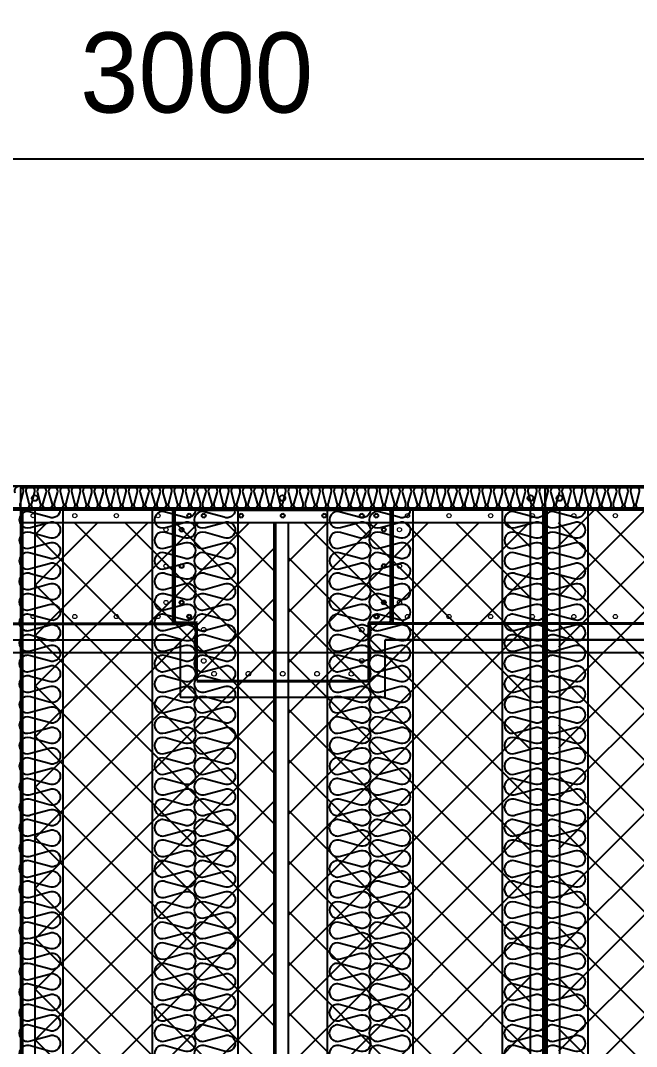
# Model space of a CAD drawing. Header units: millimetres. Extents: x 2773 to 32180, y 2797 to 23592.
# Drawn here: x 22864 to 23941, y 11543 to 13337 of the extents above; entities that cross this region are included whole.
import ezdxf

# ---------------------------------------------------------------- set-up
doc = ezdxf.new("R2010")
doc.units = ezdxf.units.MM
doc.layers.add('SMS', color=220, linetype='Continuous')
doc.layers.add('냉각탑_dim', color=1, linetype='Continuous')
doc.styles.add('HY울릉도L', font='')
doc.styles.get('HY울릉도L').set_extended_font_data('HY울릉도L')
doc.dimstyles.new('성지DIM', dxfattribs={"dimtxt": 3.5, "dimasz": 3, "dimexe": 1, "dimexo": 2.5, "dimgap": 2, "dimtad": 1, "dimdec": 0, "dimzin": 3, "dimdsep": 46, "dimtxsty": 'HY울릉도L', "dimblk": 'ARCHTICK', "dimcen": -2, "dimclrd": 256, "dimclre": 256, "dimclrt": 7, "dimadec": 0, "dimazin": 0, "dimtfac": 1, "dimtdec": 0, "dimtofl": 0, "dimtmove": 0, "dimatfit": 3, "dimfxl": 1, "dimtolj": 1, "dimtzin": 0, "dimlwe": -1, "dimarcsym": 0})

# ---------------------------------------------------------------- blocks, each defined once
blk = doc.blocks.new('_ArchTick')
at = {"color": 0, "linetype": 'ByBlock', "const_width": 0.15}
blk.add_lwpolyline([(-0.5, -0.5), (0.5, 0.5)], dxfattribs=at)
blk = doc.blocks.new('*D655')
at = {"layer": 'Defpoints', "color": 0, "transparency": 16777216}
for p in [(24671.6, 13095.1), (21671.6, 12522.9), (24671.6, 12522.9)]:
    blk.add_point(p, dxfattribs=at)
at = {"layer": '냉각탑_dim', "transparency": 16777216}
for p, q in [((21671.6, 12622.9), (21671.6, 13135.1)), ((24671.6, 12622.9), (24671.6, 13135.1))]:
    blk.add_line(p, q, dxfattribs=at)
at = {"layer": '냉각탑_dim', "lineweight": -2, "transparency": 16777216}
blk.add_line((21671.6, 13095.1), (24671.6, 13095.1), dxfattribs=at)
at = {"layer": '냉각탑_dim', "lineweight": -2, "transparency": 16777216, "xscale": 120, "yscale": 120, "zscale": 120, "rotation": 180}
blk.add_blockref('_ArchTick', (21671.6, 13095.1), dxfattribs=at)
at = {"layer": '냉각탑_dim', "lineweight": -2, "transparency": 16777216, "xscale": 120, "yscale": 120, "zscale": 120}
blk.add_blockref('_ArchTick', (24671.6, 13095.1), dxfattribs=at)
at = {"layer": '냉각탑_dim', "color": 7, "transparency": 16777216, "insert": (23171.6, 13245.1), "char_height": 140, "attachment_point": 5, "style": 'HY울릉도L'}
blk.add_mtext('\\A1;3000', dxfattribs=at)
blk = doc.blocks.new('2')
at = {"ltscale": 500}
h = blk.add_hatch(dxfattribs=at)
h.set_pattern_fill('ANSI37', color=251, scale=500)
h.set_pattern_definition([(45, (-5653.03, -2985.436), (-44.19417, 44.19417), []), (135, (-5653.03, -2985.436), (-44.19417, -44.19417), [])])
h.paths.add_polyline_path([(23806.2, 9625.4), (24344.8, 9625.4), (24343.2, 12481.1), (23804.6, 12481.1)])
h = blk.add_hatch(dxfattribs=at)
h.set_pattern_fill('ANSI37', color=251, scale=500)
h.set_pattern_definition([(45, (-5704.03, -2985.436), (-44.19417, 44.19417), []), (135, (-5704.03, -2985.436), (-44.19417, -44.19417), [])])
h.paths.add_polyline_path([(22888.8, 9625.4), (23306.6, 9625.4), (23306.6, 12458.4), (22888.8, 12458.4)])
h = blk.add_hatch(dxfattribs=at)
h.set_pattern_fill('ANSI37', color=251, scale=500)
h.set_pattern_definition([(45, (-5656.03, -2985.436), (-44.19417, 44.19417), []), (135, (-5656.03, -2985.436), (-44.19417, -44.19417), [])])
h.paths.add_polyline_path([(23755.1, 12458.4), (23331.6, 12458.4), (23331.6, 9625.4), (23755.1, 9625.4)])
for p, q in [((24126.6, 12522.9), (21671.6, 12522.9)), ((21711.6, 12522.9), (24631.6, 12522.9)), ((21711.6, 12484.7), (24631.6, 12484.7)), ((21776.6, 12482.9), (24497.5, 12482.9)), ((21711.6, 12282.9), (23172.1, 12282.9)), ((21711.6, 12281.1), (23170.3, 12281.1)), ((23170.3, 12281.1), (23170.3, 12182.9)), ((23172.1, 12282.9), (23172.1, 12182.9)), ((23472.1, 12182.9), (23472.1, 12282.9)), ((23472.1, 12282.9), (24631.6, 12282.9)), ((24631.6, 12282.9), (23472.1, 12282.9)), ((23473.9, 12182.9), (23473.9, 12281.1)), ((24633.4, 12281.1), (23473.9, 12281.1)), ((21711.6, 12253.8), (23143, 12253.8)), ((23143, 12253.8), (23143, 12153.8)), ((23501.2, 12153.8), (23501.2, 12253.8)), ((23501.2, 12253.8), (24633.4, 12253.8)), ((24633.4, 12253.8), (23501.2, 12253.8)), ((23172.1, 12182.9), (23472.1, 12182.9)), ((23172.1, 12181.1), (23472.1, 12181.1)), ((23143, 12153.8), (23501.2, 12153.8))]:
    blk.add_line(p, q)
at = {"color": 7}
for p, q in [((21671.6, 12522.9), (24126.6, 12522.9)), ((24628.6, 12480.9), (21713.6, 12480.9)), ((22937.6, 12481.1), (22937.6, 9602.9)), ((23093.6, 12481.1), (23093.6, 9602.9)), ((23243.6, 12481.1), (23243.6, 9602.9)), ((23399.6, 12481.1), (23399.6, 9602.9)), ((23549.6, 12481.1), (23549.6, 9602.9)), ((23705.6, 12481.1), (23705.6, 9602.9)), ((23855.6, 12481.1), (23855.6, 9602.9))]:
    blk.add_line(p, q, dxfattribs=at)
at = {"color": 251, "ltscale": 500}
for p, q in [((22863.6, 12519.9), (22863.6, 9563.9)), ((23780.2, 12519.9), (22863.6, 12519.9)), ((23780.2, 12519.9), (22863.6, 12519.9)), ((23780.2, 12519.9), (23780.2, 9563.9)), ((23781.1, 12519.9), (23781.1, 9563.9)), ((24633.4, 12519.9), (23781.1, 12519.9)), ((23780.2, 12483.4), (22863.6, 12483.4)), ((23780.2, 12480.9), (22863.6, 12480.9)), ((22866.8, 12480.9), (22866.8, 9602.9)), ((22888.8, 12480.9), (22888.8, 9602.9)), ((23755.1, 12480.9), (23755.1, 9602.9)), ((23777.1, 12480.9), (23777.1, 9602.9)), ((24633.4, 12483.4), (23781.1, 12483.4)), ((24633.4, 12480.9), (23781.1, 12480.9)), ((23784.2, 12480.9), (23784.2, 9602.9)), ((23806.2, 12480.9), (23806.2, 9602.9)), ((23780.2, 12458.4), (22863.6, 12458.4)), ((23306.6, 12458.4), (23306.6, 9625.4)), ((23309.6, 12458.4), (23309.6, 9625.4)), ((23331.6, 12458.4), (23331.6, 9625.4))]:
    blk.add_line(p, q, dxfattribs=at)
at = {"color": 7, "lineweight": 15}
for p, q in [((24497.5, 12482.9), (21776.6, 12482.9)), ((21776.6, 12481.1), (24497.5, 12481.1)), ((23127.6, 12482.9), (22707.6, 12482.9)), ((22892.6, 12482.9), (22892.6, 12481.1)), ((22900.7, 12482.9), (22900.7, 12481.1)), ((22961.6, 12482.9), (22961.6, 12481.1)), ((22969.8, 12482.9), (22969.8, 12481.1)), ((23030.7, 12482.9), (23030.7, 12481.1)), ((23038.9, 12482.9), (23038.9, 12481.1)), ((23099.8, 12482.9), (23099.8, 12481.1)), ((23108, 12482.9), (23108, 12481.1)), ((23127.6, 12482.9), (23128.9, 12482.9)), ((23128.9, 12482.9), (23128.9, 12282.9)), ((23130.7, 12482.9), (23128.9, 12482.9)), ((23130.7, 12482.9), (23130.7, 12282.9)), ((23132.6, 12286.1), (23132.6, 12479.7)), ((23134.4, 12479.7), (23132.6, 12479.7)), ((23135.7, 12479.7), (23134.4, 12479.7)), ((23134.4, 12286.1), (23134.4, 12479.7)), ((23135.7, 12481.1), (23135.7, 12482.9)), ((23135.7, 12482.9), (23172.1, 12482.9)), ((23135.7, 12481.1), (23172.1, 12481.1)), ((23135.7, 12479.7), (23135.7, 12481.1)), ((23168.9, 12482.9), (23168.9, 12481.1)), ((23172.1, 12481.1), (23172.1, 12482.9)), ((23172.1, 12479.7), (23172.1, 12481.1)), ((23472.1, 12479.7), (23172.1, 12479.7)), ((23177.1, 12482.9), (23177.1, 12481.1)), ((23200.7, 12482.9), (23200.7, 12481.1)), ((23238, 12482.9), (23238, 12481.1)), ((23246.2, 12482.9), (23246.2, 12481.1)), ((23307.1, 12482.9), (23307.1, 12481.1)), ((23315.3, 12482.9), (23315.3, 12481.1)), ((23328.9, 12482.9), (23328.9, 12481.1)), ((23337.1, 12482.9), (23337.1, 12481.1)), ((23398, 12482.9), (23398, 12481.1)), ((23406.2, 12482.9), (23406.2, 12481.1)), ((23443.5, 12482.9), (23443.5, 12481.1)), ((23467.1, 12482.9), (23467.1, 12481.1)), ((23467.1, 12482.9), (23467.1, 12481.1)), ((23472.1, 12481.1), (23472.1, 12482.9)), ((23472.1, 12482.9), (23508.5, 12482.9)), ((23472.1, 12481.1), (23472.1, 12482.9)), ((23508.5, 12482.9), (23472.1, 12482.9)), ((23472.1, 12481.1), (23508.5, 12481.1)), ((23472.1, 12479.7), (23472.1, 12481.1)), ((23508.5, 12481.1), (23472.1, 12481.1)), ((23472.1, 12479.7), (23472.1, 12481.1)), ((23475.3, 12482.9), (23475.3, 12481.1)), ((23475.3, 12482.9), (23475.3, 12481.1)), ((23508.5, 12481.1), (23508.5, 12482.9)), ((23508.5, 12481.1), (23508.5, 12482.9)), ((23508.5, 12479.7), (23508.5, 12481.1)), ((23508.5, 12479.7), (23508.5, 12481.1)), ((23508.5, 12479.7), (23509.8, 12479.7)), ((23508.5, 12479.7), (23509.8, 12479.7)), ((23509.8, 12479.7), (23509.8, 12286.1)), ((23511.6, 12479.7), (23509.8, 12479.7)), ((23509.8, 12479.7), (23511.6, 12479.7)), ((23509.8, 12286.1), (23509.8, 12479.7)), ((23511.6, 12479.7), (23511.6, 12286.1)), ((23511.6, 12286.1), (23511.6, 12479.7)), ((23513.5, 12482.9), (23513.5, 12282.9)), ((23513.5, 12482.9), (23515.3, 12482.9)), ((23515.3, 12482.9), (23515.3, 12282.9)), ((23516.6, 12482.9), (23515.3, 12482.9)), ((23516.6, 12482.9), (23936.6, 12482.9)), ((23536.2, 12482.9), (23536.2, 12481.1)), ((23544.4, 12482.9), (23544.4, 12481.1)), ((23605.3, 12482.9), (23605.3, 12481.1)), ((23613.5, 12482.9), (23613.5, 12481.1)), ((23674.4, 12482.9), (23674.4, 12481.1)), ((23682.6, 12482.9), (23682.6, 12481.1)), ((23743.5, 12482.9), (23743.5, 12481.1)), ((23751.6, 12482.9), (23751.6, 12481.1)), ((23781.6, 12482.9), (23781.6, 12481.1)), ((23790.7, 12482.9), (23790.7, 12481.1)), ((23790.7, 12482.9), (23790.7, 12481.1)), ((23798.9, 12482.9), (23798.9, 12481.1)), ((23798.9, 12482.9), (23798.9, 12481.1)), ((23819.4, 12482.9), (23819.4, 12481.1)), ((23819.4, 12482.9), (23819.4, 12481.1)), ((23827.6, 12482.9), (23827.6, 12481.1)), ((23827.6, 12482.9), (23827.6, 12481.1)), ((23836.2, 12482.9), (23836.2, 12481.1)), ((23855.3, 12482.9), (23855.3, 12481.1)), ((23866.6, 12482.9), (23866.6, 12481.1)), ((23874.8, 12482.9), (23874.8, 12481.1)), ((23935.7, 12482.9), (23935.7, 12481.1)), ((23936.6, 12482.9), (23938, 12482.9)), ((23938, 12482.9), (23939.8, 12482.9)), ((21711.6, 12282.9), (23172.1, 12282.9)), ((22707.6, 12282.9), (23127.6, 12282.9)), ((23127.6, 12282.9), (23128.9, 12282.9)), ((23128.9, 12282.9), (23130.7, 12282.9)), ((23129.4, 12282.9), (23129.4, 12284.7)), ((23132.6, 12286.1), (23134.4, 12286.1)), ((23135.7, 12286.1), (23134.4, 12286.1)), ((23134.8, 12282.9), (23134.8, 12284.7)), ((23135.7, 12286.1), (23135.7, 12284.7)), ((23172.1, 12284.7), (23135.7, 12284.7)), ((23135.7, 12284.7), (23135.7, 12282.9)), ((23172.1, 12282.9), (23135.7, 12282.9)), ((23172.1, 12286.1), (23172.1, 12284.7)), ((23172.1, 12286.1), (23172.1, 12284.7)), ((23172.1, 12282.9), (23172.1, 12284.7)), ((23172.1, 12282.9), (23172.1, 12182.9)), ((23472.1, 12286.1), (23472.1, 12284.7)), ((23472.1, 12286.1), (23472.1, 12284.7)), ((23472.1, 12284.7), (23472.1, 12282.9)), ((23508.5, 12284.7), (23472.1, 12284.7)), ((23472.1, 12284.7), (23508.5, 12284.7)), ((23472.1, 12282.9), (23472.1, 12284.7)), ((23472.1, 12282.9), (24631.6, 12282.9)), ((23472.1, 12182.9), (23472.1, 12282.9)), ((23508.5, 12282.9), (23472.1, 12282.9)), ((24631.6, 12282.9), (23472.1, 12282.9)), ((23472.1, 12282.9), (23508.5, 12282.9)), ((23508.5, 12286.1), (23509.8, 12286.1)), ((23508.5, 12286.1), (23508.5, 12284.7)), ((23508.5, 12286.1), (23509.8, 12286.1)), ((23508.5, 12286.1), (23508.5, 12284.7)), ((23508.5, 12282.9), (23508.5, 12284.7)), ((23508.5, 12284.7), (23508.5, 12282.9)), ((23509.4, 12282.9), (23509.4, 12284.7)), ((23509.8, 12286.1), (23511.6, 12286.1)), ((23511.6, 12286.1), (23509.8, 12286.1)), ((23515.3, 12282.9), (23513.5, 12282.9)), ((23514.8, 12282.9), (23514.8, 12284.7)), ((23516.6, 12282.9), (23515.3, 12282.9)), ((23936.6, 12282.9), (23516.6, 12282.9)), ((23782.1, 12282.9), (23782.1, 12284.7)), ((23787.6, 12282.9), (23787.6, 12284.7)), ((23472.1, 12182.9), (23172.1, 12182.9))]:
    blk.add_line(p, q, dxfattribs=at)
at = {"ltscale": 500, "elevation": 0}
blk.add_lwpolyline([(21671.6, 12231.9), (24671.6, 12231.9), (24671.6, 9522.8), (21671.6, 9522.8)], close=True, dxfattribs=at)
at = {"color": 251, "ltscale": 500}
for centre in [(22888.6, 12501.9), (23321.6, 12501.9), (23755.2, 12501.9), (23806.1, 12501.9)]:
    blk.add_circle(centre, 5, dxfattribs=at)
at = {"color": 7, "lineweight": 15}
for centre, radius in [((22885.7, 12471.1), 3.64), ((22885.7, 12471.1), 3.64), ((22958.5, 12471.1), 3.64), ((22958.5, 12471.1), 3.64), ((23031.2, 12471.1), 3.64), ((23031.2, 12471.1), 3.64), ((23103.9, 12471.1), 3.64), ((23103.9, 12471.1), 3.64), ((23158.5, 12471.1), 4.09), ((23158.5, 12471.1), 2.73), ((23183.9, 12471.1), 4.09), ((23183.9, 12471.1), 2.73), ((23249.4, 12471.1), 4.09), ((23249.4, 12471.1), 2.73), ((23322.1, 12471.1), 4.09), ((23322.1, 12471.1), 2.73), ((23394.8, 12471.1), 4.09), ((23394.8, 12471.1), 2.73), ((23460.3, 12471.1), 4.09), ((23460.3, 12471.1), 4.09), ((23460.3, 12471.1), 2.73), ((23460.3, 12471.1), 2.73), ((23485.7, 12471.1), 4.09), ((23485.7, 12471.1), 4.09), ((23485.7, 12471.1), 2.73), ((23485.7, 12471.1), 2.73), ((23540.3, 12471.1), 3.64), ((23540.3, 12471.1), 3.64), ((23613, 12471.1), 3.64), ((23613, 12471.1), 3.64), ((23685.7, 12471.1), 3.64), ((23685.7, 12471.1), 3.64), ((23758.5, 12471.1), 3.64), ((23758.5, 12471.1), 3.64), ((23831.2, 12471.1), 3.64), ((23831.2, 12471.1), 3.64), ((23903.9, 12471.1), 3.64), ((23903.9, 12471.1), 3.64), ((23118, 12446.6), 3.64), ((23118, 12446.6), 3.64), ((23145.3, 12446.6), 4.09), ((23145.3, 12446.6), 2.73), ((23498.9, 12446.6), 4.09), ((23498.9, 12446.6), 4.09), ((23498.9, 12446.6), 2.73), ((23526.2, 12446.6), 3.64), ((23526.2, 12446.6), 3.64), ((23118, 12382.9), 3.64), ((23145.3, 12382.9), 4.09), ((23145.3, 12382.9), 2.73), ((23498.9, 12382.9), 4.09), ((23498.9, 12382.9), 4.09), ((23498.9, 12382.9), 2.73), ((23526.2, 12382.9), 3.64), ((23118, 12319.3), 3.64), ((23145.3, 12319.3), 4.09), ((23145.3, 12319.3), 2.73), ((23498.9, 12319.3), 4.09), ((23498.9, 12319.3), 4.09), ((23498.9, 12319.3), 2.73), ((23526.2, 12319.3), 3.64), ((22885.7, 12294.7), 3.64), ((22885.7, 12294.7), 3.64), ((22958.5, 12294.7), 3.64), ((22958.5, 12294.7), 3.64), ((23031.2, 12294.7), 3.64), ((23031.2, 12294.7), 3.64), ((23103.9, 12294.7), 3.64), ((23103.9, 12294.7), 3.64), ((23158.5, 12294.7), 4.09), ((23158.5, 12294.7), 2.73), ((23485.7, 12294.7), 4.09), ((23486.6, 12294.7), 4.09), ((23485.7, 12294.7), 2.73), ((23485.7, 12294.7), 2.73), ((23540.3, 12294.7), 3.64), ((23540.3, 12294.7), 3.64), ((23613, 12294.7), 3.64), ((23613, 12294.7), 3.64), ((23685.7, 12294.7), 3.64), ((23685.7, 12294.7), 3.64), ((23758.5, 12294.7), 3.64), ((23758.5, 12294.7), 3.64), ((23831.2, 12294.7), 3.64), ((23831.2, 12294.7), 3.64), ((23903.9, 12294.7), 3.64), ((23903.9, 12294.7), 3.64), ((23183.9, 12271.6), 4.09), ((23460.3, 12271.6), 4.09), ((23460.3, 12271.6), 4.09), ((23183.9, 12217), 4.09), ((23460.3, 12217), 4.09), ((23202.1, 12194.7), 4.09), ((23262.1, 12194.7), 4.09), ((23322.1, 12194.7), 4.09), ((23382.1, 12194.7), 4.09), ((23442.1, 12194.7), 4.09)]:
    blk.add_circle(centre, radius, dxfattribs=at)
at = {"layer": 'SMS', "color": 5}
for points in [[(22998.5, 12521.7, 0.446849), (22993, 12511.1), (22998, 12492.9, -0.524856), (22990.5, 12482.1, -0.524856), (22983.1, 12492.9), (22988, 12511.1, 1.449198), (22973.1, 12511.1), (22978, 12492.9, -0.524856), (22970.6, 12482.1, -0.524856), (22963.1, 12492.9), (22968.1, 12511.1, 1.449198), (22953.1, 12511.1), (22958.1, 12492.9, -0.524856), (22950.6, 12482.1, -0.524856), (22943.2, 12492.9), (22948.1, 12511.1, 1.449198), (22933.2, 12511.1), (22938.1, 12492.9, -0.524856), (22930.7, 12482.1, -0.524856), (22923.2, 12492.9), (22928.2, 12511.1, 1.449198), (22913.2, 12511.1), (22918.2, 12492.9, -0.524856), (22910.7, 12482.1, -0.524856), (22903.3, 12492.9), (22908.2, 12511.1, 1.449198), (22893.3, 12511.1), (22898.2, 12492.9, -0.524856), (22890.8, 12482.1, -0.524856), (22883.3, 12492.9), (22888.3, 12511.1, 1.449198), (22873.3, 12511.1), (22878.3, 12492.9, -0.524856), (22870.8, 12482.1, -0.524856), (22863.4, 12492.9), (22868.3, 12511.1, 1.449198), (22853.4, 12511.1)], [(23577, 12521.7, 0.446849), (23571.6, 12511.1), (23576.5, 12492.9, -0.524856), (23569.1, 12482.1, -0.524856), (23561.6, 12492.9), (23566.6, 12511.1, 1.449198), (23551.6, 12511.1), (23556.6, 12492.9, -0.524856), (23549.1, 12482.1, -0.524856), (23541.7, 12492.9), (23546.6, 12511.1, 1.449198), (23531.7, 12511.1), (23536.6, 12492.9, -0.524856), (23529.2, 12482.1, -0.524856), (23521.7, 12492.9), (23526.7, 12511.1, 1.449198), (23511.7, 12511.1), (23516.7, 12492.9, -0.524856), (23509.2, 12482.1, -0.524856), (23501.8, 12492.9), (23506.7, 12511.1, 1.449198), (23491.8, 12511.1), (23496.7, 12492.9, -0.524856), (23489.3, 12482.1, -0.524856), (23481.8, 12492.9), (23486.8, 12511.1, 1.449198), (23471.8, 12511.1), (23476.8, 12492.9, -0.524856), (23469.3, 12482.1, -0.524856), (23461.9, 12492.9), (23466.8, 12511.1, 1.449198), (23451.9, 12511.1), (23456.8, 12492.9, -0.524856), (23449.4, 12482.1, -0.524856), (23441.9, 12492.9), (23446.9, 12511.1, 1.449198), (23431.9, 12511.1), (23436.9, 12492.9, -0.524856), (23429.4, 12482.1, -0.524856), (23422, 12492.9), (23426.9, 12511.1, 1.449198), (23412, 12511.1), (23416.9, 12492.9, -0.524856), (23409.5, 12482.1, -0.524856), (23402, 12492.9), (23407, 12511.1, 1.449198), (23392, 12511.1), (23397, 12492.9, -0.524856), (23389.5, 12482.1, -0.524856), (23382.1, 12492.9), (23387, 12511.1, 1.449198), (23372.1, 12511.1), (23377, 12492.9, -0.524856), (23369.6, 12482.1, -0.524856), (23362.1, 12492.9), (23367.1, 12511.1, 1.449198), (23352.1, 12511.1), (23357.1, 12492.9, -0.524856), (23349.6, 12482.1, -0.524856), (23342.2, 12492.9), (23347.1, 12511.1, 1.449198), (23332.2, 12511.1), (23337.1, 12492.9, -0.524856), (23329.7, 12482.1, -0.524856), (23322.2, 12492.9), (23327.2, 12511.1, 1.449198), (23312.2, 12511.1), (23317.2, 12492.9, -0.524856), (23309.7, 12482.1, -0.524856), (23302.3, 12492.9), (23307.2, 12511.1, 1.449198), (23292.3, 12511.1), (23297.2, 12492.9, -0.524856), (23289.8, 12482.1, -0.524856), (23282.3, 12492.9), (23287.3, 12511.1, 1.449198), (23272.3, 12511.1), (23277.3, 12492.9, -0.524856), (23269.8, 12482.1, -0.524856), (23262.4, 12492.9), (23267.3, 12511.1, 1.449198), (23252.4, 12511.1), (23257.3, 12492.9, -0.524856), (23249.9, 12482.1, -0.524856), (23242.4, 12492.9), (23247.4, 12511.1, 1.449198), (23232.4, 12511.1), (23237.4, 12492.9, -0.524856), (23229.9, 12482.1, -0.524856), (23222.5, 12492.9), (23227.4, 12511.1, 1.449198), (23212.5, 12511.1), (23217.4, 12492.9, -0.524856), (23210, 12482.1, -0.524856), (23202.5, 12492.9), (23207.5, 12511.1, 1.449198), (23192.5, 12511.1), (23197.5, 12492.9, -0.524856), (23190, 12482.1, -0.524856), (23182.6, 12492.9), (23187.5, 12511.1, 1.449198), (23172.6, 12511.1), (23177.5, 12492.9, -0.524856), (23170.1, 12482.1, -0.524856), (23162.6, 12492.9), (23167.6, 12511.1, 1.449198), (23152.6, 12511.1), (23157.6, 12492.9, -0.524856), (23150.1, 12482.1, -0.524856), (23142.7, 12492.9), (23147.6, 12511.1, 1.449198), (23132.7, 12511.1), (23137.6, 12492.9, -0.524856), (23130.2, 12482.1, -0.524856), (23122.7, 12492.9), (23127.7, 12511.1, 1.449198), (23112.7, 12511.1), (23117.7, 12492.9, -0.524856), (23110.2, 12482.1, -0.524856), (23102.8, 12492.9), (23107.7, 12511.1, 1.449198), (23092.8, 12511.1), (23097.7, 12492.9, -0.524856), (23090.3, 12482.1, -0.524856), (23082.8, 12492.9), (23087.8, 12511.1, 1.449198), (23072.8, 12511.1), (23077.8, 12492.9, -0.524856), (23070.3, 12482.1, -0.524856), (23062.9, 12492.9), (23067.8, 12511.1, 1.449198), (23052.9, 12511.1), (23057.8, 12492.9, -0.524856), (23050.4, 12482.1, -0.524856), (23042.9, 12492.9), (23047.9, 12511.1, 1.449198), (23032.9, 12511.1), (23037.9, 12492.9, -0.524856), (23030.4, 12482.1, -0.524856), (23023, 12492.9), (23027.9, 12511.1, 1.449198), (23013, 12511.1), (23017.9, 12492.9, -0.524856), (23010.5, 12482.1, -0.524856), (23003, 12492.9), (23008, 12511.1, 1.449198), (22993, 12511.1), (22998, 12492.9, -0.524856), (22990.5, 12482.1, -0.417249), (22982.5, 12490.1)], [(23948.1, 12482.1, -0.524856), (23940.7, 12492.9), (23945.6, 12511.1, 1.449198), (23930.7, 12511.1), (23935.6, 12492.9, -0.524856), (23928.2, 12482.1, -0.524856), (23920.7, 12492.9), (23925.7, 12511.1, 1.449198), (23910.7, 12511.1), (23915.7, 12492.9, -0.524856), (23908.2, 12482.1, -0.524856), (23900.8, 12492.9), (23905.7, 12511.1, 1.449198), (23890.8, 12511.1), (23895.7, 12492.9, -0.524856), (23888.3, 12482.1, -0.524856), (23880.8, 12492.9), (23885.8, 12511.1, 1.449198), (23870.8, 12511.1), (23875.8, 12492.9, -0.524856), (23868.3, 12482.1, -0.524856), (23860.9, 12492.9), (23865.8, 12511.1, 1.449198), (23850.9, 12511.1), (23855.8, 12492.9, -0.524856), (23848.4, 12482.1, -0.524856), (23840.9, 12492.9), (23845.9, 12511.1, 1.449198), (23830.9, 12511.1), (23835.9, 12492.9, -0.524856), (23828.4, 12482.1, -0.524856), (23821, 12492.9), (23825.9, 12511.1, 1.449198), (23811, 12511.1), (23815.9, 12492.9, -0.524856), (23808.5, 12482.1, -0.524856), (23801, 12492.9), (23806, 12511.1, 1.449198), (23791, 12511.1), (23796, 12492.9, -0.524856), (23788.5, 12482.1, -0.524856), (23781.1, 12492.9), (23786, 12511.1, 1.449198), (23771.1, 12511.1), (23776, 12492.9, -0.524856), (23768.6, 12482.1, -0.524856), (23761.1, 12492.9), (23766.1, 12511.1, 1.449198), (23751.1, 12511.1), (23756.1, 12492.9, -0.524856), (23748.6, 12482.1, -0.524856), (23741.2, 12492.9), (23746.1, 12511.1, 1.449198), (23731.2, 12511.1), (23736.1, 12492.9, -0.524856), (23728.7, 12482.1, -0.524856), (23721.2, 12492.9), (23726.2, 12511.1, 1.449198), (23711.2, 12511.1), (23716.2, 12492.9, -0.524856), (23708.7, 12482.1, -0.524856), (23701.3, 12492.9), (23706.2, 12511.1, 1.449198), (23691.3, 12511.1), (23696.2, 12492.9, -0.524856), (23688.8, 12482.1, -0.524856), (23681.3, 12492.9), (23686.3, 12511.1, 1.449198), (23671.3, 12511.1), (23676.3, 12492.9, -0.524856), (23668.8, 12482.1, -0.524856), (23661.4, 12492.9), (23666.3, 12511.1, 1.449198), (23651.4, 12511.1), (23656.3, 12492.9, -0.524856), (23648.9, 12482.1, -0.524856), (23641.4, 12492.9), (23646.4, 12511.1, 1.449198), (23631.4, 12511.1), (23636.4, 12492.9, -0.524856), (23628.9, 12482.1, -0.524856), (23621.5, 12492.9), (23626.4, 12511.1, 1.449198), (23611.5, 12511.1), (23616.4, 12492.9, -0.524856), (23609, 12482.1, -0.524856), (23601.5, 12492.9), (23606.5, 12511.1, 1.449198), (23591.5, 12511.1), (23596.5, 12492.9, -0.524856), (23589, 12482.1, -0.524856), (23581.6, 12492.9), (23586.5, 12511.1, 1.449198), (23571.6, 12511.1), (23576.5, 12492.9, -0.524856), (23569.1, 12482.1, -0.417249), (23561.1, 12490.1)], [(22933.1, 12481.1, -0.508243), (22913.6, 12468.4), (22880.8, 12477.3, 1.449198), (22880.8, 12450.5), (22913.6, 12459.4, -0.524856), (22933.1, 12445.9, -0.524856), (22913.6, 12432.5), (22880.8, 12441.4, 1.449198), (22880.8, 12414.6), (22913.6, 12423.5, -0.524856), (22933.1, 12410, -0.524856), (22913.6, 12396.6), (22880.8, 12405.5, 1.449198), (22880.8, 12378.7), (22913.6, 12387.6, -0.524856), (22933.1, 12374.1, -0.524856), (22913.6, 12360.7), (22880.8, 12369.6, 1.449198), (22880.8, 12342.7), (22913.6, 12351.6, -0.524856), (22933.1, 12338.2, -0.524856), (22913.6, 12324.8), (22880.8, 12333.7, 1.449198), (22880.8, 12306.8), (22913.6, 12315.7, -0.524856), (22933.1, 12302.3, -0.524856), (22913.6, 12288.9), (22880.8, 12297.8, 1.449198), (22880.8, 12270.9), (22913.6, 12279.8, -0.524856), (22933.1, 12266.4, -0.417249), (22918.6, 12252)], [(23169.5, 12481.1, -0.508243), (23150, 12468.4), (23117.1, 12477.3, 1.449198), (23117.1, 12450.5), (23150, 12459.4, -0.524856), (23169.5, 12445.9, -0.524856), (23150, 12432.5), (23117.1, 12441.4, 1.449198), (23117.1, 12414.6), (23150, 12423.5, -0.524856), (23169.5, 12410, -0.524856), (23150, 12396.6), (23117.1, 12405.5, 1.449198), (23117.1, 12378.7), (23150, 12387.6, -0.524856), (23169.5, 12374.1, -0.524856), (23150, 12360.7), (23117.1, 12369.6, 1.449198), (23117.1, 12342.7), (23150, 12351.6, -0.524856), (23169.5, 12338.2, -0.524856), (23150, 12324.8), (23117.1, 12333.7, 1.449198), (23117.1, 12306.8), (23150, 12315.7, -0.524856), (23169.5, 12302.3, -0.524856), (23150, 12288.9), (23117.1, 12297.8, 1.449198), (23117.1, 12270.9), (23150, 12279.8, -0.524856), (23169.5, 12266.4, -0.417249), (23155, 12252)], [(23239.1, 12480.9, -0.504262), (23219.6, 12468.4), (23186.8, 12477.3, 1.449198), (23186.8, 12450.5), (23219.6, 12459.4, -0.524856), (23239.1, 12445.9, -0.524856), (23219.6, 12432.5), (23186.8, 12441.4, 1.449198), (23186.8, 12414.6), (23219.6, 12423.5, -0.524856), (23239.1, 12410, -0.524856), (23219.6, 12396.6), (23186.8, 12405.5, 1.449198), (23186.8, 12378.7), (23219.6, 12387.6, -0.524856), (23239.1, 12374.1, -0.524856), (23219.6, 12360.7), (23186.8, 12369.6, 1.449198), (23186.8, 12342.7), (23219.6, 12351.6, -0.524856), (23239.1, 12338.2, -0.524856), (23219.6, 12324.8), (23186.8, 12333.7, 1.449198), (23186.8, 12306.8), (23219.6, 12315.7, -0.524856), (23239.1, 12302.3, -0.524856), (23219.6, 12288.9), (23186.8, 12297.8, 1.449198), (23186.8, 12270.9), (23219.6, 12279.8, -0.524856), (23239.1, 12266.4, -0.417249), (23224.6, 12252)], [(23475.5, 12481.1, -0.508243), (23456, 12468.4), (23423.1, 12477.3, 1.449198), (23423.1, 12450.5), (23456, 12459.4, -0.524856), (23475.5, 12445.9, -0.524856), (23456, 12432.5), (23423.1, 12441.4, 1.449198), (23423.1, 12414.6), (23456, 12423.5, -0.524856), (23475.5, 12410, -0.524856), (23456, 12396.6), (23423.1, 12405.5, 1.449198), (23423.1, 12378.7), (23456, 12387.6, -0.524856), (23475.5, 12374.1, -0.524856), (23456, 12360.7), (23423.1, 12369.6, 1.449198), (23423.1, 12342.7), (23456, 12351.6, -0.524856), (23475.5, 12338.2, -0.524856), (23456, 12324.8), (23423.1, 12333.7, 1.449198), (23423.1, 12306.8), (23456, 12315.7, -0.524856), (23475.5, 12302.3, -0.524856), (23456, 12288.9), (23423.1, 12297.8, 1.449198), (23423.1, 12270.9), (23456, 12279.8, -0.524856), (23475.5, 12266.4, -0.417249), (23461, 12252)], [(23545.1, 12481.1, -0.508243), (23525.6, 12468.4), (23492.8, 12477.3, 1.449198), (23492.8, 12450.5), (23525.6, 12459.4, -0.524856), (23545.1, 12445.9, -0.524856), (23525.6, 12432.5), (23492.8, 12441.4, 1.449198), (23492.8, 12414.6), (23525.6, 12423.5, -0.524856), (23545.1, 12410, -0.524856), (23525.6, 12396.6), (23492.8, 12405.5, 1.449198), (23492.8, 12378.7), (23525.6, 12387.6, -0.524856), (23545.1, 12374.1, -0.524856), (23525.6, 12360.7), (23492.8, 12369.6, 1.449198), (23492.8, 12342.7), (23525.6, 12351.6, -0.524856), (23545.1, 12338.2, -0.524856), (23525.6, 12324.8), (23492.8, 12333.7, 1.449198), (23492.8, 12306.8), (23525.6, 12315.7, -0.524856), (23545.1, 12302.3, -0.524856), (23525.6, 12288.9), (23492.8, 12297.8, 1.449198), (23492.8, 12270.9), (23525.6, 12279.8, -0.524856), (23545.1, 12266.4, -0.417249), (23530.6, 12252)], [(23781.5, 12480.9, -0.504262), (23762, 12468.4), (23729.1, 12477.3, 1.449198), (23729.1, 12450.5), (23762, 12459.4, -0.524856), (23781.5, 12445.9, -0.524856), (23762, 12432.5), (23729.1, 12441.4, 1.449198), (23729.1, 12414.6), (23762, 12423.5, -0.524856), (23781.5, 12410, -0.524856), (23762, 12396.6), (23729.1, 12405.5, 1.449198), (23729.1, 12378.7), (23762, 12387.6, -0.524856), (23781.5, 12374.1, -0.524856), (23762, 12360.7), (23729.1, 12369.6, 1.449198), (23729.1, 12342.7), (23762, 12351.6, -0.524856), (23781.5, 12338.2, -0.524856), (23762, 12324.8), (23729.1, 12333.7, 1.449198), (23729.1, 12306.8), (23762, 12315.7, -0.524856), (23781.5, 12302.3, -0.524856), (23762, 12288.9), (23729.1, 12297.8, 1.449198), (23729.1, 12270.9), (23762, 12279.8, -0.524856), (23781.5, 12266.4, -0.417249), (23767, 12252)], [(23851.1, 12481.1, -0.508243), (23831.6, 12468.4), (23798.8, 12477.3, 1.449198), (23798.8, 12450.5), (23831.6, 12459.4, -0.524856), (23851.1, 12445.9, -0.524856), (23831.6, 12432.5), (23798.8, 12441.4, 1.449198), (23798.8, 12414.6), (23831.6, 12423.5, -0.524856), (23851.1, 12410, -0.524856), (23831.6, 12396.6), (23798.8, 12405.5, 1.449198), (23798.8, 12378.7), (23831.6, 12387.6, -0.524856), (23851.1, 12374.1, -0.524856), (23831.6, 12360.7), (23798.8, 12369.6, 1.449198), (23798.8, 12342.7), (23831.6, 12351.6, -0.524856), (23851.1, 12338.2, -0.524856), (23831.6, 12324.8), (23798.8, 12333.7, 1.449198), (23798.8, 12306.8), (23831.6, 12315.7, -0.524856), (23851.1, 12302.3, -0.524856), (23831.6, 12288.9), (23798.8, 12297.8, 1.449198), (23798.8, 12270.9), (23831.6, 12279.8, -0.524856), (23851.1, 12266.4, -0.417249), (23836.6, 12252)], [(22861.7, 12280.8, 0.446849), (22880.8, 12270.9), (22913.6, 12279.8, -0.524856), (22933.1, 12266.4, -0.524856), (22913.6, 12253), (22880.8, 12261.9, 1.449198), (22880.8, 12235), (22913.6, 12243.9, -0.524856), (22933.1, 12230.5, -0.524856), (22913.6, 12217.1), (22880.8, 12226, 1.449198), (22880.8, 12199.1), (22913.6, 12208, -0.524856), (22933.1, 12194.6, -0.524856), (22913.6, 12181.1), (22880.8, 12190.1, 1.449198), (22880.8, 12163.2), (22913.6, 12172.1, -0.524856), (22933.1, 12158.7, -0.524856), (22913.6, 12145.2), (22880.8, 12154.1, 1.449198), (22880.8, 12127.3), (22913.6, 12136.2, -0.524856), (22933.1, 12122.8, -0.524856), (22913.6, 12109.3), (22880.8, 12118.2, 1.449198), (22880.8, 12091.4), (22913.6, 12100.3, -0.524856), (22933.1, 12086.8, -0.524856), (22913.6, 12073.4), (22880.8, 12082.3, 1.449198), (22880.8, 12055.5), (22913.6, 12064.4, -0.524856), (22933.1, 12050.9, -0.524856), (22913.6, 12037.5), (22880.8, 12046.4, 1.449198), (22880.8, 12019.6), (22913.6, 12028.5, -0.524856), (22933.1, 12015, -0.524856), (22913.6, 12001.6), (22880.8, 12010.5, 1.449198), (22880.8, 11983.6), (22913.6, 11992.5, -0.524856), (22933.1, 11979.1, -0.524856), (22913.6, 11965.7), (22880.8, 11974.6, 1.449198), (22880.8, 11947.7), (22913.6, 11956.6, -0.524856), (22933.1, 11943.2, -0.524856), (22913.6, 11929.8), (22880.8, 11938.7, 1.449198), (22880.8, 11911.8), (22913.6, 11920.7, -0.524856), (22933.1, 11907.3, -0.524856), (22913.6, 11893.9), (22880.8, 11902.8, 1.449198), (22880.8, 11875.9), (22913.6, 11884.8, -0.524856), (22933.1, 11871.4, -0.524856), (22913.6, 11858), (22880.8, 11866.9, 1.449198), (22880.8, 11840), (22913.6, 11848.9, -0.524856), (22933.1, 11835.5, -0.524856), (22913.6, 11822), (22880.8, 11831, 1.449198), (22880.8, 11804.1), (22913.6, 11813, -0.524856), (22933.1, 11799.6, -0.524856), (22913.6, 11786.1), (22880.8, 11795, 1.449198), (22880.8, 11768.2), (22913.6, 11777.1, -0.524856), (22933.1, 11763.7, -0.524856), (22913.6, 11750.2), (22880.8, 11759.1, 1.449198), (22880.8, 11732.3), (22913.6, 11741.2, -0.524856), (22933.1, 11727.7, -0.524856), (22913.6, 11714.3), (22880.8, 11723.2, 1.449198), (22880.8, 11696.4), (22913.6, 11705.3, -0.524856), (22933.1, 11691.8, -0.524856), (22913.6, 11678.4), (22880.8, 11687.3, 1.449198), (22880.8, 11660.5), (22913.6, 11669.4, -0.524856), (22933.1, 11655.9, -0.524856), (22913.6, 11642.5), (22880.8, 11651.4, 1.449198), (22880.8, 11624.5), (22913.6, 11633.4, -0.524856), (22933.1, 11620, -0.524856), (22913.6, 11606.6), (22880.8, 11615.5, 1.449198), (22880.8, 11588.6), (22913.6, 11597.5, -0.524856), (22933.1, 11584.1, -0.524856), (22913.6, 11570.7), (22880.8, 11579.6, 1.449198), (22880.8, 11552.7), (22913.6, 11561.6, -0.524856), (22933.1, 11548.2, -0.524856), (22913.6, 11534.8), (22880.8, 11543.7, 1.449198), (22880.8, 11516.8)], [(23098.1, 12280.8, 0.446849), (23117.1, 12270.9), (23150, 12279.8, -0.524856), (23169.5, 12266.4, -0.524856), (23150, 12253), (23117.1, 12261.9, 1.449198), (23117.1, 12235), (23150, 12243.9, -0.524856), (23169.5, 12230.5, -0.524856), (23150, 12217.1), (23117.1, 12226, 1.449198), (23117.1, 12199.1), (23150, 12208, -0.524856), (23169.5, 12194.6, -0.524856), (23150, 12181.1), (23117.1, 12190.1, 1.449198), (23117.1, 12163.2), (23150, 12172.1, -0.524856), (23169.5, 12158.7, -0.524856), (23150, 12145.2), (23117.1, 12154.1, 1.449198), (23117.1, 12127.3), (23150, 12136.2, -0.524856), (23169.5, 12122.8, -0.524856), (23150, 12109.3), (23117.1, 12118.2, 1.449198), (23117.1, 12091.4), (23150, 12100.3, -0.524856), (23169.5, 12086.8, -0.524856), (23150, 12073.4), (23117.1, 12082.3, 1.449198), (23117.1, 12055.5), (23150, 12064.4, -0.524856), (23169.5, 12050.9, -0.524856), (23150, 12037.5), (23117.1, 12046.4, 1.449198), (23117.1, 12019.6), (23150, 12028.5, -0.524856), (23169.5, 12015, -0.524856), (23150, 12001.6), (23117.1, 12010.5, 1.449198), (23117.1, 11983.6), (23150, 11992.5, -0.524856), (23169.5, 11979.1, -0.524856), (23150, 11965.7), (23117.1, 11974.6, 1.449198), (23117.1, 11947.7), (23150, 11956.6, -0.524856), (23169.5, 11943.2, -0.524856), (23150, 11929.8), (23117.1, 11938.7, 1.449198), (23117.1, 11911.8), (23150, 11920.7, -0.524856), (23169.5, 11907.3, -0.524856), (23150, 11893.9), (23117.1, 11902.8, 1.449198), (23117.1, 11875.9), (23150, 11884.8, -0.524856), (23169.5, 11871.4, -0.524856), (23150, 11858), (23117.1, 11866.9, 1.449198), (23117.1, 11840), (23150, 11848.9, -0.524856), (23169.5, 11835.5, -0.524856), (23150, 11822), (23117.1, 11831, 1.449198), (23117.1, 11804.1), (23150, 11813, -0.524856), (23169.5, 11799.6, -0.524856), (23150, 11786.1), (23117.1, 11795, 1.449198), (23117.1, 11768.2), (23150, 11777.1, -0.524856), (23169.5, 11763.7, -0.524856), (23150, 11750.2), (23117.1, 11759.1, 1.449198), (23117.1, 11732.3), (23150, 11741.2, -0.524856), (23169.5, 11727.7, -0.524856), (23150, 11714.3), (23117.1, 11723.2, 1.449198), (23117.1, 11696.4), (23150, 11705.3, -0.524856), (23169.5, 11691.8, -0.524856), (23150, 11678.4), (23117.1, 11687.3, 1.449198), (23117.1, 11660.5), (23150, 11669.4, -0.524856), (23169.5, 11655.9, -0.524856), (23150, 11642.5), (23117.1, 11651.4, 1.449198), (23117.1, 11624.5), (23150, 11633.4, -0.524856), (23169.5, 11620, -0.524856), (23150, 11606.6), (23117.1, 11615.5, 1.449198), (23117.1, 11588.6), (23150, 11597.5, -0.524856), (23169.5, 11584.1, -0.524856), (23150, 11570.7), (23117.1, 11579.6, 1.449198), (23117.1, 11552.7), (23150, 11561.6, -0.524856), (23169.5, 11548.2, -0.524856), (23150, 11534.8), (23117.1, 11543.7, 1.449198), (23117.1, 11516.8)], [(23167.7, 12280.8, 0.446849), (23186.8, 12270.9), (23219.6, 12279.8, -0.524856), (23239.1, 12266.4, -0.524856), (23219.6, 12253), (23186.8, 12261.9, 1.449198), (23186.8, 12235), (23219.6, 12243.9, -0.524856), (23239.1, 12230.5, -0.524856), (23219.6, 12217.1), (23186.8, 12226, 1.449198), (23186.8, 12199.1), (23219.6, 12208, -0.524856), (23239.1, 12194.6, -0.524856), (23219.6, 12181.1), (23186.8, 12190.1, 1.449198), (23186.8, 12163.2), (23219.6, 12172.1, -0.524856), (23239.1, 12158.7, -0.524856), (23219.6, 12145.2), (23186.8, 12154.1, 1.449198), (23186.8, 12127.3), (23219.6, 12136.2, -0.524856), (23239.1, 12122.8, -0.524856), (23219.6, 12109.3), (23186.8, 12118.2, 1.449198), (23186.8, 12091.4), (23219.6, 12100.3, -0.524856), (23239.1, 12086.8, -0.524856), (23219.6, 12073.4), (23186.8, 12082.3, 1.449198), (23186.8, 12055.5), (23219.6, 12064.4, -0.524856), (23239.1, 12050.9, -0.524856), (23219.6, 12037.5), (23186.8, 12046.4, 1.449198), (23186.8, 12019.6), (23219.6, 12028.5, -0.524856), (23239.1, 12015, -0.524856), (23219.6, 12001.6), (23186.8, 12010.5, 1.449198), (23186.8, 11983.6), (23219.6, 11992.5, -0.524856), (23239.1, 11979.1, -0.524856), (23219.6, 11965.7), (23186.8, 11974.6, 1.449198), (23186.8, 11947.7), (23219.6, 11956.6, -0.524856), (23239.1, 11943.2, -0.524856), (23219.6, 11929.8), (23186.8, 11938.7, 1.449198), (23186.8, 11911.8), (23219.6, 11920.7, -0.524856), (23239.1, 11907.3, -0.524856), (23219.6, 11893.9), (23186.8, 11902.8, 1.449198), (23186.8, 11875.9), (23219.6, 11884.8, -0.524856), (23239.1, 11871.4, -0.524856), (23219.6, 11858), (23186.8, 11866.9, 1.449198), (23186.8, 11840), (23219.6, 11848.9, -0.524856), (23239.1, 11835.5, -0.524856), (23219.6, 11822), (23186.8, 11831, 1.449198), (23186.8, 11804.1), (23219.6, 11813, -0.524856), (23239.1, 11799.6, -0.524856), (23219.6, 11786.1), (23186.8, 11795, 1.449198), (23186.8, 11768.2), (23219.6, 11777.1, -0.524856), (23239.1, 11763.7, -0.524856), (23219.6, 11750.2), (23186.8, 11759.1, 1.449198), (23186.8, 11732.3), (23219.6, 11741.2, -0.524856), (23239.1, 11727.7, -0.524856), (23219.6, 11714.3), (23186.8, 11723.2, 1.449198), (23186.8, 11696.4), (23219.6, 11705.3, -0.524856), (23239.1, 11691.8, -0.524856), (23219.6, 11678.4), (23186.8, 11687.3, 1.449198), (23186.8, 11660.5), (23219.6, 11669.4, -0.524856), (23239.1, 11655.9, -0.524856), (23219.6, 11642.5), (23186.8, 11651.4, 1.449198), (23186.8, 11624.5), (23219.6, 11633.4, -0.524856), (23239.1, 11620, -0.524856), (23219.6, 11606.6), (23186.8, 11615.5, 1.449198), (23186.8, 11588.6), (23219.6, 11597.5, -0.524856), (23239.1, 11584.1, -0.524856), (23219.6, 11570.7), (23186.8, 11579.6, 1.449198), (23186.8, 11552.7), (23219.6, 11561.6, -0.524856), (23239.1, 11548.2, -0.524856), (23219.6, 11534.8), (23186.8, 11543.7, 1.449198), (23186.8, 11516.8)], [(23404.1, 12280.8, 0.446849), (23423.1, 12270.9), (23456, 12279.8, -0.524856), (23475.5, 12266.4, -0.524856), (23456, 12253), (23423.1, 12261.9, 1.449198), (23423.1, 12235), (23456, 12243.9, -0.524856), (23475.5, 12230.5, -0.524856), (23456, 12217.1), (23423.1, 12226, 1.449198), (23423.1, 12199.1), (23456, 12208, -0.524856), (23475.5, 12194.6, -0.524856), (23456, 12181.1), (23423.1, 12190.1, 1.449198), (23423.1, 12163.2), (23456, 12172.1, -0.524856), (23475.5, 12158.7, -0.524856), (23456, 12145.2), (23423.1, 12154.1, 1.449198), (23423.1, 12127.3), (23456, 12136.2, -0.524856), (23475.5, 12122.8, -0.524856), (23456, 12109.3), (23423.1, 12118.2, 1.449198), (23423.1, 12091.4), (23456, 12100.3, -0.524856), (23475.5, 12086.8, -0.524856), (23456, 12073.4), (23423.1, 12082.3, 1.449198), (23423.1, 12055.5), (23456, 12064.4, -0.524856), (23475.5, 12050.9, -0.524856), (23456, 12037.5), (23423.1, 12046.4, 1.449198), (23423.1, 12019.6), (23456, 12028.5, -0.524856), (23475.5, 12015, -0.524856), (23456, 12001.6), (23423.1, 12010.5, 1.449198), (23423.1, 11983.6), (23456, 11992.5, -0.524856), (23475.5, 11979.1, -0.524856), (23456, 11965.7), (23423.1, 11974.6, 1.449198), (23423.1, 11947.7), (23456, 11956.6, -0.524856), (23475.5, 11943.2, -0.524856), (23456, 11929.8), (23423.1, 11938.7, 1.449198), (23423.1, 11911.8), (23456, 11920.7, -0.524856), (23475.5, 11907.3, -0.524856), (23456, 11893.9), (23423.1, 11902.8, 1.449198), (23423.1, 11875.9), (23456, 11884.8, -0.524856), (23475.5, 11871.4, -0.524856), (23456, 11858), (23423.1, 11866.9, 1.449198), (23423.1, 11840), (23456, 11848.9, -0.524856), (23475.5, 11835.5, -0.524856), (23456, 11822), (23423.1, 11831, 1.449198), (23423.1, 11804.1), (23456, 11813, -0.524856), (23475.5, 11799.6, -0.524856), (23456, 11786.1), (23423.1, 11795, 1.449198), (23423.1, 11768.2), (23456, 11777.1, -0.524856), (23475.5, 11763.7, -0.524856), (23456, 11750.2), (23423.1, 11759.1, 1.449198), (23423.1, 11732.3), (23456, 11741.2, -0.524856), (23475.5, 11727.7, -0.524856), (23456, 11714.3), (23423.1, 11723.2, 1.449198), (23423.1, 11696.4), (23456, 11705.3, -0.524856), (23475.5, 11691.8, -0.524856), (23456, 11678.4), (23423.1, 11687.3, 1.449198), (23423.1, 11660.5), (23456, 11669.4, -0.524856), (23475.5, 11655.9, -0.524856), (23456, 11642.5), (23423.1, 11651.4, 1.449198), (23423.1, 11624.5), (23456, 11633.4, -0.524856), (23475.5, 11620, -0.524856), (23456, 11606.6), (23423.1, 11615.5, 1.449198), (23423.1, 11588.6), (23456, 11597.5, -0.524856), (23475.5, 11584.1, -0.524856), (23456, 11570.7), (23423.1, 11579.6, 1.449198), (23423.1, 11552.7), (23456, 11561.6, -0.524856), (23475.5, 11548.2, -0.524856), (23456, 11534.8), (23423.1, 11543.7, 1.449198), (23423.1, 11516.8)], [(23473.7, 12280.8, 0.446849), (23492.8, 12270.9), (23525.6, 12279.8, -0.524856), (23545.1, 12266.4, -0.524856), (23525.6, 12253), (23492.8, 12261.9, 1.449198), (23492.8, 12235), (23525.6, 12243.9, -0.524856), (23545.1, 12230.5, -0.524856), (23525.6, 12217.1), (23492.8, 12226, 1.449198), (23492.8, 12199.1), (23525.6, 12208, -0.524856), (23545.1, 12194.6, -0.524856), (23525.6, 12181.1), (23492.8, 12190.1, 1.449198), (23492.8, 12163.2), (23525.6, 12172.1, -0.524856), (23545.1, 12158.7, -0.524856), (23525.6, 12145.2), (23492.8, 12154.1, 1.449198), (23492.8, 12127.3), (23525.6, 12136.2, -0.524856), (23545.1, 12122.8, -0.524856), (23525.6, 12109.3), (23492.8, 12118.2, 1.449198), (23492.8, 12091.4), (23525.6, 12100.3, -0.524856), (23545.1, 12086.8, -0.524856), (23525.6, 12073.4), (23492.8, 12082.3, 1.449198), (23492.8, 12055.5), (23525.6, 12064.4, -0.524856), (23545.1, 12050.9, -0.524856), (23525.6, 12037.5), (23492.8, 12046.4, 1.449198), (23492.8, 12019.6), (23525.6, 12028.5, -0.524856), (23545.1, 12015, -0.524856), (23525.6, 12001.6), (23492.8, 12010.5, 1.449198), (23492.8, 11983.6), (23525.6, 11992.5, -0.524856), (23545.1, 11979.1, -0.524856), (23525.6, 11965.7), (23492.8, 11974.6, 1.449198), (23492.8, 11947.7), (23525.6, 11956.6, -0.524856), (23545.1, 11943.2, -0.524856), (23525.6, 11929.8), (23492.8, 11938.7, 1.449198), (23492.8, 11911.8), (23525.6, 11920.7, -0.524856), (23545.1, 11907.3, -0.524856), (23525.6, 11893.9), (23492.8, 11902.8, 1.449198), (23492.8, 11875.9), (23525.6, 11884.8, -0.524856), (23545.1, 11871.4, -0.524856), (23525.6, 11858), (23492.8, 11866.9, 1.449198), (23492.8, 11840), (23525.6, 11848.9, -0.524856), (23545.1, 11835.5, -0.524856), (23525.6, 11822), (23492.8, 11831, 1.449198), (23492.8, 11804.1), (23525.6, 11813, -0.524856), (23545.1, 11799.6, -0.524856), (23525.6, 11786.1), (23492.8, 11795, 1.449198), (23492.8, 11768.2), (23525.6, 11777.1, -0.524856), (23545.1, 11763.7, -0.524856), (23525.6, 11750.2), (23492.8, 11759.1, 1.449198), (23492.8, 11732.3), (23525.6, 11741.2, -0.524856), (23545.1, 11727.7, -0.524856), (23525.6, 11714.3), (23492.8, 11723.2, 1.449198), (23492.8, 11696.4), (23525.6, 11705.3, -0.524856), (23545.1, 11691.8, -0.524856), (23525.6, 11678.4), (23492.8, 11687.3, 1.449198), (23492.8, 11660.5), (23525.6, 11669.4, -0.524856), (23545.1, 11655.9, -0.524856), (23525.6, 11642.5), (23492.8, 11651.4, 1.449198), (23492.8, 11624.5), (23525.6, 11633.4, -0.524856), (23545.1, 11620, -0.524856), (23525.6, 11606.6), (23492.8, 11615.5, 1.449198), (23492.8, 11588.6), (23525.6, 11597.5, -0.524856), (23545.1, 11584.1, -0.524856), (23525.6, 11570.7), (23492.8, 11579.6, 1.449198), (23492.8, 11552.7), (23525.6, 11561.6, -0.524856), (23545.1, 11548.2, -0.524856), (23525.6, 11534.8), (23492.8, 11543.7, 1.449198), (23492.8, 11516.8)], [(23710.1, 12280.8, 0.446849), (23729.1, 12270.9), (23762, 12279.8, -0.524856), (23781.5, 12266.4, -0.524856), (23762, 12253), (23729.1, 12261.9, 1.449198), (23729.1, 12235), (23762, 12243.9, -0.524856), (23781.5, 12230.5, -0.524856), (23762, 12217.1), (23729.1, 12226, 1.449198), (23729.1, 12199.1), (23762, 12208, -0.524856), (23781.5, 12194.6, -0.524856), (23762, 12181.1), (23729.1, 12190.1, 1.449198), (23729.1, 12163.2), (23762, 12172.1, -0.524856), (23781.5, 12158.7, -0.524856), (23762, 12145.2), (23729.1, 12154.1, 1.449198), (23729.1, 12127.3), (23762, 12136.2, -0.524856), (23781.5, 12122.8, -0.524856), (23762, 12109.3), (23729.1, 12118.2, 1.449198), (23729.1, 12091.4), (23762, 12100.3, -0.524856), (23781.5, 12086.8, -0.524856), (23762, 12073.4), (23729.1, 12082.3, 1.449198), (23729.1, 12055.5), (23762, 12064.4, -0.524856), (23781.5, 12050.9, -0.524856), (23762, 12037.5), (23729.1, 12046.4, 1.449198), (23729.1, 12019.6), (23762, 12028.5, -0.524856), (23781.5, 12015, -0.524856), (23762, 12001.6), (23729.1, 12010.5, 1.449198), (23729.1, 11983.6), (23762, 11992.5, -0.524856), (23781.5, 11979.1, -0.524856), (23762, 11965.7), (23729.1, 11974.6, 1.449198), (23729.1, 11947.7), (23762, 11956.6, -0.524856), (23781.5, 11943.2, -0.524856), (23762, 11929.8), (23729.1, 11938.7, 1.449198), (23729.1, 11911.8), (23762, 11920.7, -0.524856), (23781.5, 11907.3, -0.524856), (23762, 11893.9), (23729.1, 11902.8, 1.449198), (23729.1, 11875.9), (23762, 11884.8, -0.524856), (23781.5, 11871.4, -0.524856), (23762, 11858), (23729.1, 11866.9, 1.449198), (23729.1, 11840), (23762, 11848.9, -0.524856), (23781.5, 11835.5, -0.524856), (23762, 11822), (23729.1, 11831, 1.449198), (23729.1, 11804.1), (23762, 11813, -0.524856), (23781.5, 11799.6, -0.524856), (23762, 11786.1), (23729.1, 11795, 1.449198), (23729.1, 11768.2), (23762, 11777.1, -0.524856), (23781.5, 11763.7, -0.524856), (23762, 11750.2), (23729.1, 11759.1, 1.449198), (23729.1, 11732.3), (23762, 11741.2, -0.524856), (23781.5, 11727.7, -0.524856), (23762, 11714.3), (23729.1, 11723.2, 1.449198), (23729.1, 11696.4), (23762, 11705.3, -0.524856), (23781.5, 11691.8, -0.524856), (23762, 11678.4), (23729.1, 11687.3, 1.449198), (23729.1, 11660.5), (23762, 11669.4, -0.524856), (23781.5, 11655.9, -0.524856), (23762, 11642.5), (23729.1, 11651.4, 1.449198), (23729.1, 11624.5), (23762, 11633.4, -0.524856), (23781.5, 11620, -0.524856), (23762, 11606.6), (23729.1, 11615.5, 1.449198), (23729.1, 11588.6), (23762, 11597.5, -0.524856), (23781.5, 11584.1, -0.524856), (23762, 11570.7), (23729.1, 11579.6, 1.449198), (23729.1, 11552.7), (23762, 11561.6, -0.524856), (23781.5, 11548.2, -0.524856), (23762, 11534.8), (23729.1, 11543.7, 1.449198), (23729.1, 11516.8)], [(23779.7, 12280.8, 0.446849), (23798.8, 12270.9), (23831.6, 12279.8, -0.524856), (23851.1, 12266.4, -0.524856), (23831.6, 12253), (23798.8, 12261.9, 1.449198), (23798.8, 12235), (23831.6, 12243.9, -0.524856), (23851.1, 12230.5, -0.524856), (23831.6, 12217.1), (23798.8, 12226, 1.449198), (23798.8, 12199.1), (23831.6, 12208, -0.524856), (23851.1, 12194.6, -0.524856), (23831.6, 12181.1), (23798.8, 12190.1, 1.449198), (23798.8, 12163.2), (23831.6, 12172.1, -0.524856), (23851.1, 12158.7, -0.524856), (23831.6, 12145.2), (23798.8, 12154.1, 1.449198), (23798.8, 12127.3), (23831.6, 12136.2, -0.524856), (23851.1, 12122.8, -0.524856), (23831.6, 12109.3), (23798.8, 12118.2, 1.449198), (23798.8, 12091.4), (23831.6, 12100.3, -0.524856), (23851.1, 12086.8, -0.524856), (23831.6, 12073.4), (23798.8, 12082.3, 1.449198), (23798.8, 12055.5), (23831.6, 12064.4, -0.524856), (23851.1, 12050.9, -0.524856), (23831.6, 12037.5), (23798.8, 12046.4, 1.449198), (23798.8, 12019.6), (23831.6, 12028.5, -0.524856), (23851.1, 12015, -0.524856), (23831.6, 12001.6), (23798.8, 12010.5, 1.449198), (23798.8, 11983.6), (23831.6, 11992.5, -0.524856), (23851.1, 11979.1, -0.524856), (23831.6, 11965.7), (23798.8, 11974.6, 1.449198), (23798.8, 11947.7), (23831.6, 11956.6, -0.524856), (23851.1, 11943.2, -0.524856), (23831.6, 11929.8), (23798.8, 11938.7, 1.449198), (23798.8, 11911.8), (23831.6, 11920.7, -0.524856), (23851.1, 11907.3, -0.524856), (23831.6, 11893.9), (23798.8, 11902.8, 1.449198), (23798.8, 11875.9), (23831.6, 11884.8, -0.524856), (23851.1, 11871.4, -0.524856), (23831.6, 11858), (23798.8, 11866.9, 1.449198), (23798.8, 11840), (23831.6, 11848.9, -0.524856), (23851.1, 11835.5, -0.524856), (23831.6, 11822), (23798.8, 11831, 1.449198), (23798.8, 11804.1), (23831.6, 11813, -0.524856), (23851.1, 11799.6, -0.524856), (23831.6, 11786.1), (23798.8, 11795, 1.449198), (23798.8, 11768.2), (23831.6, 11777.1, -0.524856), (23851.1, 11763.7, -0.524856), (23831.6, 11750.2), (23798.8, 11759.1, 1.449198), (23798.8, 11732.3), (23831.6, 11741.2, -0.524856), (23851.1, 11727.7, -0.524856), (23831.6, 11714.3), (23798.8, 11723.2, 1.449198), (23798.8, 11696.4), (23831.6, 11705.3, -0.524856), (23851.1, 11691.8, -0.524856), (23831.6, 11678.4), (23798.8, 11687.3, 1.449198), (23798.8, 11660.5), (23831.6, 11669.4, -0.524856), (23851.1, 11655.9, -0.524856), (23831.6, 11642.5), (23798.8, 11651.4, 1.449198), (23798.8, 11624.5), (23831.6, 11633.4, -0.524856), (23851.1, 11620, -0.524856), (23831.6, 11606.6), (23798.8, 11615.5, 1.449198), (23798.8, 11588.6), (23831.6, 11597.5, -0.524856), (23851.1, 11584.1, -0.524856), (23831.6, 11570.7), (23798.8, 11579.6, 1.449198), (23798.8, 11552.7), (23831.6, 11561.6, -0.524856), (23851.1, 11548.2, -0.524856), (23831.6, 11534.8), (23798.8, 11543.7, 1.449198), (23798.8, 11516.8)]]:
    blk.add_lwpolyline(points, format="xyb", dxfattribs=at)

msp = doc.modelspace()

# ---------------------------------------------------------------- block references
msp.add_blockref('2', (0, 0))

# ---------------------------------------------------------------- dimensions: what is measured, and where the dimension line sits
at = {"layer": '냉각탑_dim'}
dim = msp.add_linear_dim(base=(24671.6, 13095.1), p1=(21671.6, 12522.9), p2=(24671.6, 12522.9), dimstyle='성지DIM', override={"dimscale": 40}, dxfattribs=at)
dim.commit()
dim.dimension.update_dxf_attribs({"geometry": '*D655', "text_midpoint": (23171.6, 13245.1)})

doc.saveas('drawing.dxf')
